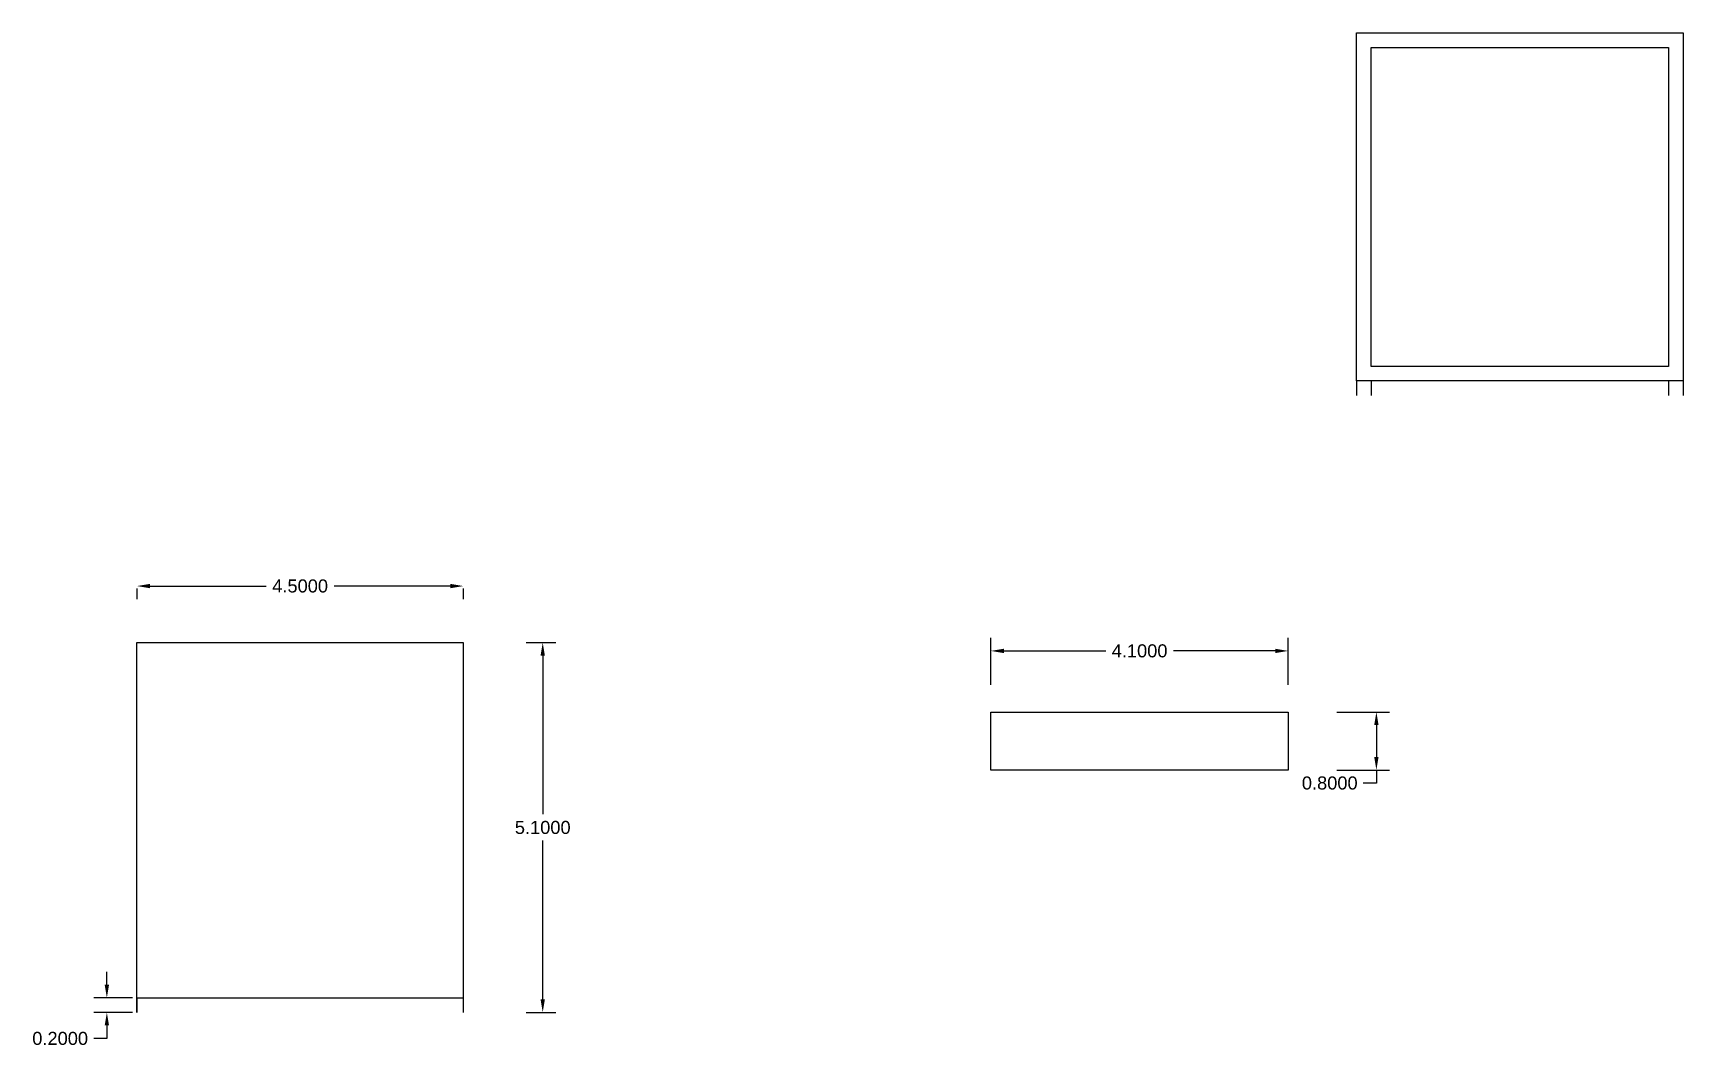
# Model space of a CAD drawing. Header units: inches. Extents: x 11.5 to 34.3, y 12.6 to 26.6.
import ezdxf

# ---------------------------------------------------------------- set-up
doc = ezdxf.new("R2010")
doc.units = ezdxf.units.IN
doc.header["$MEASUREMENT"] = 0
doc.layers.add('masuratori', color=70, linetype='Continuous')
doc.layers.add('plan sus', color=41, linetype='Continuous')
doc.styles.get("Standard").update_dxf_attribs({"font": 'arial.ttf'})
doc.dimstyles.get("Standard").update_dxf_attribs({"dimtxt": 0.18, "dimasz": 0.18, "dimexe": 0.18, "dimexo": 0.0625, "dimgap": 0.09, "dimtad": 0, "dimtih": 1, "dimtoh": 1, "dimdec": 4, "dimzin": 0, "dimdsep": 46, "dimtxsty": 'Standard', "dimcen": 0.09, "dimadec": 0, "dimazin": 0, "dimtfac": 1, "dimtdec": 4, "dimtofl": 0, "dimtmove": 0, "dimatfit": 3, "dimfxl": 1, "dimtolj": 1, "dimtzin": 0, "dimarcsym": 0})

# ---------------------------------------------------------------- blocks, each defined once
blk = doc.blocks.new('*D2')
at = {"layer": 'Defpoints', "color": 0, "transparency": 16777216}
for p in [(12.932, 18.962), (17.432, 18.962), (17.432, 18.931)]:
    blk.add_point(p, dxfattribs=at)
at = {"layer": 'masuratori', "color": 0, "lineweight": -2, "transparency": 16777216}
for p, q in [((12.932, 18.899), (12.932, 18.751)), ((13.112, 18.931), (14.715, 18.931)), ((17.252, 18.931), (15.649, 18.931)), ((17.432, 18.899), (17.432, 18.751))]:
    blk.add_line(p, q, dxfattribs=at)
at = {"layer": 'masuratori', "color": 0, "transparency": 16777216}
for points in [[(13.112, 18.961), (13.112, 18.901), (12.932, 18.931)], [(17.252, 18.961), (17.252, 18.901), (17.432, 18.931)]]:
    blk.add_solid(points, dxfattribs=at)
at = {"layer": 'masuratori', "color": 0, "transparency": 16777216, "insert": (15.182, 18.931), "char_height": 0.18, "attachment_point": 5}
blk.add_mtext('\\A1;4.5000', dxfattribs=at)
blk = doc.blocks.new('*D5')
at = {"layer": 'Defpoints', "color": 0, "transparency": 16777216}
for p in [(18.237, 18.15), (18.237, 13.05), (18.527, 13.05)]:
    blk.add_point(p, dxfattribs=at)
at = {"layer": 'masuratori', "color": 0, "lineweight": -2, "transparency": 16777216}
for p, q in [((18.299, 18.15), (18.707, 18.15)), ((18.527, 17.97), (18.527, 15.782)), ((18.527, 13.23), (18.527, 15.419)), ((18.299, 13.05), (18.707, 13.05))]:
    blk.add_line(p, q, dxfattribs=at)
at = {"layer": 'masuratori', "color": 0, "transparency": 16777216}
for points in [[(18.497, 17.97), (18.557, 17.97), (18.527, 18.15)], [(18.497, 13.23), (18.557, 13.23), (18.527, 13.05)]]:
    blk.add_solid(points, dxfattribs=at)
at = {"layer": 'masuratori', "color": 0, "transparency": 16777216, "insert": (18.527, 15.6), "char_height": 0.18, "attachment_point": 5}
blk.add_mtext('\\A1;5.1000', dxfattribs=at)
blk = doc.blocks.new('*D6')
at = {"layer": 'Defpoints', "color": 0, "transparency": 16777216}
for p in [(12.932, 13.25), (12.517, 13.05), (12.932, 13.05)]:
    blk.add_point(p, dxfattribs=at)
at = {"layer": 'masuratori', "color": 0, "lineweight": -2, "transparency": 16777216}
for p, q in [((12.517, 13.43), (12.517, 13.61)), ((12.869, 13.25), (12.337, 13.25)), ((12.869, 13.05), (12.337, 13.05)), ((12.517, 12.87), (12.517, 12.69)), ((12.517, 12.69), (12.337, 12.69))]:
    blk.add_line(p, q, dxfattribs=at)
at = {"layer": 'masuratori', "color": 0, "transparency": 16777216}
for points in [[(12.487, 13.43), (12.547, 13.43), (12.517, 13.25)], [(12.487, 12.87), (12.547, 12.87), (12.517, 13.05)]]:
    blk.add_solid(points, dxfattribs=at)
at = {"layer": 'masuratori', "color": 0, "transparency": 16777216, "insert": (11.873, 12.69), "char_height": 0.18, "attachment_point": 5}
blk.add_mtext('\\A1;0.2000', dxfattribs=at)
blk = doc.blocks.new('*D7')
at = {"layer": 'Defpoints', "color": 0, "transparency": 16777216}
for p in [(28.807, 18.036), (24.707, 17.506), (28.807, 17.506)]:
    blk.add_point(p, dxfattribs=at)
at = {"layer": 'masuratori', "color": 0, "lineweight": -2, "transparency": 16777216}
for p, q in [((24.707, 17.569), (24.707, 18.216)), ((28.807, 17.569), (28.807, 18.216)), ((24.887, 18.036), (26.29, 18.036)), ((28.627, 18.036), (27.224, 18.036))]:
    blk.add_line(p, q, dxfattribs=at)
at = {"layer": 'masuratori', "color": 0, "transparency": 16777216}
for points in [[(24.887, 18.066), (24.887, 18.006), (24.707, 18.036)], [(28.627, 18.066), (28.627, 18.006), (28.807, 18.036)]]:
    blk.add_solid(points, dxfattribs=at)
at = {"layer": 'masuratori', "color": 0, "transparency": 16777216, "insert": (26.757, 18.036), "char_height": 0.18, "attachment_point": 5}
blk.add_mtext('\\A1;4.1000', dxfattribs=at)
blk = doc.blocks.new('*D8')
at = {"layer": 'Defpoints', "color": 0, "transparency": 16777216}
for p in [(29.414, 17.193), (29.414, 16.393), (30.022, 16.393)]:
    blk.add_point(p, dxfattribs=at)
at = {"layer": 'masuratori', "color": 0, "lineweight": -2, "transparency": 16777216}
for p, q in [((29.476, 17.193), (30.202, 17.193)), ((30.022, 17.013), (30.022, 16.573)), ((29.476, 16.393), (30.202, 16.393)), ((30.022, 16.393), (30.022, 16.213)), ((30.022, 16.213), (29.842, 16.213))]:
    blk.add_line(p, q, dxfattribs=at)
at = {"layer": 'masuratori', "color": 0, "transparency": 16777216}
for points in [[(29.992, 17.013), (30.052, 17.013), (30.022, 17.193)], [(29.992, 16.573), (30.052, 16.573), (30.022, 16.393)]]:
    blk.add_solid(points, dxfattribs=at)
at = {"layer": 'masuratori', "color": 0, "transparency": 16777216, "insert": (29.379, 16.213), "char_height": 0.18, "attachment_point": 5}
blk.add_mtext('\\A1;0.8000', dxfattribs=at)

msp = doc.modelspace()

# ---------------------------------------------------------------- linework, layer by layer
at = {"layer": 'plan sus'}
for p, q in [((29.75006, 26.5599), (34.25006, 26.5599)), ((29.75006, 21.7599), (29.75006, 26.5599)), ((34.25006, 26.5599), (34.25006, 21.7599)), ((29.95006, 26.3599), (34.05006, 26.3599)), ((29.95006, 21.9599), (29.95006, 26.3599)), ((34.05006, 26.3599), (34.05006, 21.9599)), ((34.05006, 21.9599), (29.95006, 21.9599)), ((34.25006, 21.7599), (29.75006, 21.7599)), ((29.75006, 21.7599), (29.75006, 21.5599)), ((29.95006, 21.7599), (29.95006, 21.5599)), ((34.05006, 21.7599), (34.05006, 21.5599)), ((34.25006, 21.7599), (34.25006, 21.5599)), ((12.93165, 13.2504), (17.43165, 13.2504)), ((12.93165, 13.2504), (12.93165, 13.0504))]:
    msp.add_line(p, q, dxfattribs=at)
msp.add_lwpolyline([(12.93165, 13.0504), (12.93165, 18.1504), (17.43165, 18.1504), (17.43165, 13.0504)], dxfattribs=at)
msp.add_lwpolyline([(24.7069, 17.19281), (28.8069, 17.19281), (28.8069, 16.39281), (24.7069, 16.39281)], close=True, dxfattribs=at)

# ---------------------------------------------------------------- dimensions: what is measured, and where the dimension line sits
at = {"layer": 'masuratori'}
for base, p1, p2, picture, middle in [((17.43165, 18.93111), (12.93165, 18.96195), (17.43165, 18.96195), '*D2', (15.18165, 18.93111)), ((28.8069, 18.03558), (24.7069, 17.5064), (28.8069, 17.5064), '*D7', (26.7569, 18.03558))]:
    dim = msp.add_linear_dim(base=base, p1=p1, p2=p2, dimstyle='Standard', dxfattribs=at)
    dim.commit()
    dim.dimension.update_dxf_attribs({"geometry": picture, "text_midpoint": middle})
for base, p1, p2, picture, middle in [((18.52734, 13.0504), (18.2365, 18.1504), (18.2365, 13.0504), '*D5', (18.52734, 15.6004)), ((30.02194, 16.39281), (29.41395, 17.19281), (29.41395, 16.39281), '*D8', (29.37862, 16.21281)), ((12.51665, 13.0504), (12.93165, 13.2504), (12.93165, 13.0504), '*D6', (11.87333, 12.6904))]:
    dim = msp.add_linear_dim(base=base, p1=p1, p2=p2, angle=90, dimstyle='Standard', dxfattribs=at)
    dim.commit()
    dim.dimension.update_dxf_attribs({"geometry": picture, "text_midpoint": middle})

doc.saveas('drawing.dxf')
